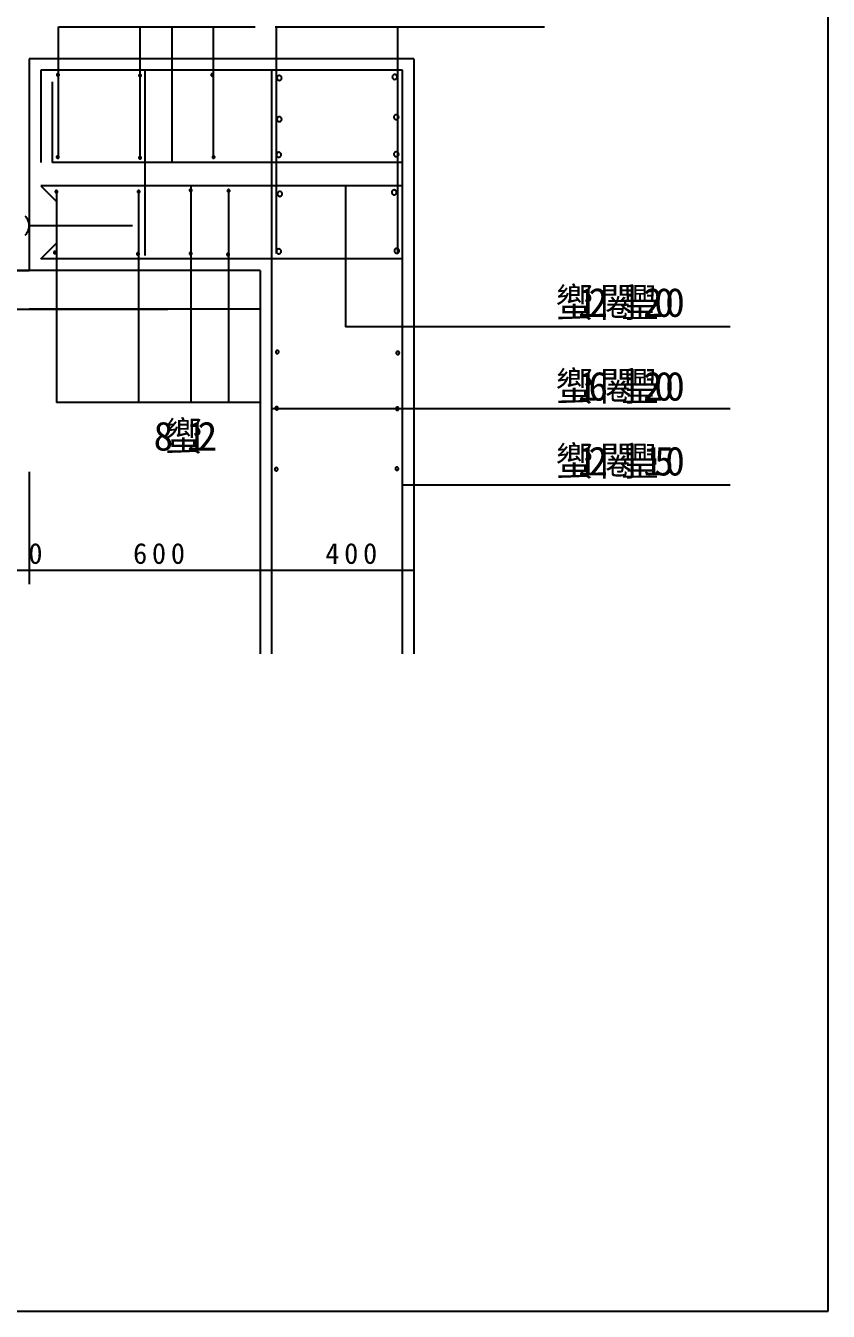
# Model space of a CAD drawing. Header units: metres. Extents: x 0 to 420, y 0 to 297.
# Drawn here: x 304.1 to 420, y 0 to 185.5 of the extents above; entities that cross this region are included whole.
import ezdxf

# ---------------------------------------------------------------- set-up
doc = ezdxf.new("R2010")
doc.units = ezdxf.units.M

msp = doc.modelspace()

# ---------------------------------------------------------------- linework, layer by layer
for p, q in [((420, 0), (420, 297)), ((308.84, 166.66), (308.84, 185.32)), ((308.84, 185.32), (337.25, 185.32)), ((320.65, 166.57), (320.65, 185.32)), ((325.25, 165.94), (325.25, 185.32)), ((331.21, 166.57), (331.21, 185.32)), ((340.11, 185.34), (379, 185.34)), ((340.32, 152.61), (340.32, 185.34)), ((357.86, 152.61), (357.86, 185.34)), ((360.16, 180.74), (304.61, 180.74)), ((304.61, 180.74), (304.61, 150.18)), ((304.61, 180.74), (304.61, 150.18)), ((360.16, 180.74), (360.16, 94.86)), ((358.5, 179.07), (306.28, 179.07)), ((306.28, 179.07), (306.28, 165.74)), ((321.28, 179.07), (321.28, 152.35)), ((339.61, 179.07), (339.61, 94.86)), ((358.5, 94.86), (358.5, 179.07)), ((307.94, 177.4), (307.94, 165.74)), ((358.5, 165.74), (307.94, 165.74)), ((358.5, 162.4), (306.28, 162.4)), ((306.28, 162.4), (308.63, 160.04)), ((308.53, 161.46), (308.53, 131.13)), ((320.37, 161.56), (320.37, 131.13)), ((327.94, 162.55), (327.94, 131.13)), ((333.39, 161.58), (333.39, 131.13)), ((350.29, 162.5), (350.29, 142.03)), ((304.61, 156.66), (319.52, 156.66)), ((306.28, 151.85), (308.63, 154.2)), ((358.5, 151.85), (306.28, 151.85)), ((284.05, 150.18), (304.61, 150.18)), ((337.94, 150.18), (300.72, 150.18)), ((337.94, 150.18), (337.94, 94.86)), ((280.72, 144.62), (324.61, 144.62)), ((337.94, 144.62), (304.61, 144.62)), ((405.84, 142.03), (350.29, 142.03)), ((337.94, 131.13), (308.53, 131.13)), ((339.61, 130.27), (364.13, 130.27)), ((364.07, 130.27), (405.84, 130.27)), ((304.61, 121.13), (304.61, 104.94)), ((304.61, 121.13), (304.61, 104.94)), ((358.52, 119.26), (405.84, 119.26)), ((337.94, 115.01), (337.94, 104.94)), ((337.94, 115.01), (337.94, 104.94)), ((360.17, 114.39), (360.17, 104.94)), ((300.72, 106.94), (304.61, 106.94)), ((304.61, 106.94), (337.94, 106.94)), ((304.61, 106.94), (306.61, 106.94)), ((337.94, 106.94), (360.17, 106.94)), ((0, 0), (420, 0))]:
    msp.add_line(p, q)
for points in [[(308.91, 178.42), (308.91, 178.44), (308.91, 178.45), (308.91, 178.47), (308.9, 178.48), (308.89, 178.5), (308.89, 178.51), (308.88, 178.53), (308.87, 178.54), (308.85, 178.55), (308.84, 178.56), (308.83, 178.57), (308.81, 178.57), (308.8, 178.58), (308.78, 178.58), (308.76, 178.59), (308.75, 178.59), (308.73, 178.59), (308.71, 178.58), (308.7, 178.58), (308.68, 178.57), (308.67, 178.57), (308.65, 178.56), (308.64, 178.55), (308.63, 178.54), (308.62, 178.53), (308.61, 178.51), (308.6, 178.5), (308.59, 178.48), (308.59, 178.47), (308.58, 178.45), (308.58, 178.44), (308.58, 178.42), (308.58, 178.42)], [(308.58, 178.42), (308.58, 178.4), (308.58, 178.39), (308.59, 178.37), (308.59, 178.36), (308.6, 178.34), (308.61, 178.33), (308.62, 178.31), (308.63, 178.3), (308.64, 178.29), (308.65, 178.28), (308.67, 178.27), (308.68, 178.27), (308.7, 178.26), (308.71, 178.26), (308.73, 178.25), (308.75, 178.25), (308.76, 178.25), (308.78, 178.26), (308.8, 178.26), (308.81, 178.27), (308.83, 178.27), (308.84, 178.28), (308.85, 178.29), (308.87, 178.3), (308.88, 178.31), (308.89, 178.33), (308.89, 178.34), (308.9, 178.36), (308.91, 178.37), (308.91, 178.39), (308.91, 178.4), (308.91, 178.42), (308.91, 178.42)], [(320.78, 178.32), (320.78, 178.34), (320.78, 178.35), (320.78, 178.37), (320.77, 178.38), (320.76, 178.4), (320.75, 178.41), (320.74, 178.43), (320.73, 178.44), (320.72, 178.45), (320.71, 178.46), (320.69, 178.47), (320.68, 178.47), (320.66, 178.48), (320.65, 178.48), (320.63, 178.49), (320.62, 178.49), (320.6, 178.49), (320.58, 178.48), (320.57, 178.48), (320.55, 178.47), (320.54, 178.47), (320.52, 178.46), (320.51, 178.45), (320.5, 178.44), (320.49, 178.43), (320.48, 178.41), (320.47, 178.4), (320.46, 178.38), (320.46, 178.37), (320.45, 178.35), (320.45, 178.34), (320.45, 178.32), (320.45, 178.32)], [(320.45, 178.32), (320.45, 178.3), (320.45, 178.29), (320.46, 178.27), (320.46, 178.26), (320.47, 178.24), (320.48, 178.23), (320.49, 178.21), (320.5, 178.2), (320.51, 178.19), (320.52, 178.18), (320.54, 178.17), (320.55, 178.17), (320.57, 178.16), (320.58, 178.16), (320.6, 178.15), (320.62, 178.15), (320.63, 178.15), (320.65, 178.16), (320.66, 178.16), (320.68, 178.17), (320.69, 178.17), (320.71, 178.18), (320.72, 178.19), (320.73, 178.2), (320.74, 178.21), (320.75, 178.23), (320.76, 178.24), (320.77, 178.26), (320.78, 178.27), (320.78, 178.29), (320.78, 178.3), (320.78, 178.32), (320.78, 178.32)], [(331.21, 178.41), (331.21, 178.42), (331.21, 178.44), (331.21, 178.46), (331.2, 178.47), (331.19, 178.49), (331.18, 178.5), (331.17, 178.51), (331.16, 178.53), (331.15, 178.54), (331.14, 178.55), (331.12, 178.56), (331.11, 178.56), (331.09, 178.57), (331.08, 178.57), (331.06, 178.57), (331.05, 178.57), (331.03, 178.57), (331.01, 178.57), (331, 178.57), (330.98, 178.56), (330.97, 178.56), (330.95, 178.55), (330.94, 178.54), (330.93, 178.53), (330.92, 178.51), (330.91, 178.5), (330.9, 178.49), (330.89, 178.47), (330.89, 178.46), (330.88, 178.44), (330.88, 178.42), (330.88, 178.41), (330.88, 178.41)], [(330.88, 178.41), (330.88, 178.39), (330.88, 178.38), (330.89, 178.36), (330.89, 178.34), (330.9, 178.33), (330.91, 178.32), (330.92, 178.3), (330.93, 178.29), (330.94, 178.28), (330.95, 178.27), (330.97, 178.26), (330.98, 178.25), (331, 178.25), (331.01, 178.24), (331.03, 178.24), (331.05, 178.24), (331.06, 178.24), (331.08, 178.24), (331.09, 178.25), (331.11, 178.25), (331.12, 178.26), (331.14, 178.27), (331.15, 178.28), (331.16, 178.29), (331.17, 178.3), (331.18, 178.32), (331.19, 178.33), (331.2, 178.34), (331.21, 178.36), (331.21, 178.38), (331.21, 178.39), (331.21, 178.41), (331.21, 178.41)], [(341.07, 177.96), (341.07, 177.99), (341.06, 178.02), (341.05, 178.06), (341.04, 178.09), (341.03, 178.12), (341.01, 178.15), (340.99, 178.18), (340.97, 178.2), (340.94, 178.23), (340.91, 178.25), (340.89, 178.26), (340.85, 178.28), (340.82, 178.29), (340.79, 178.3), (340.76, 178.3), (340.72, 178.3), (340.69, 178.3), (340.65, 178.3), (340.62, 178.29), (340.59, 178.28), (340.56, 178.26), (340.53, 178.25), (340.5, 178.23), (340.48, 178.2), (340.45, 178.18), (340.43, 178.15), (340.42, 178.12), (340.4, 178.09), (340.39, 178.06), (340.38, 178.02), (340.38, 177.99), (340.37, 177.96), (340.37, 177.96)], [(357.73, 178.11), (357.73, 178.14), (357.73, 178.18), (357.72, 178.21), (357.71, 178.24), (357.69, 178.27), (357.68, 178.3), (357.66, 178.33), (357.63, 178.35), (357.61, 178.38), (357.58, 178.4), (357.55, 178.41), (357.52, 178.43), (357.49, 178.44), (357.46, 178.45), (357.42, 178.45), (357.39, 178.46), (357.35, 178.45), (357.32, 178.45), (357.29, 178.44), (357.25, 178.43), (357.22, 178.41), (357.19, 178.4), (357.17, 178.38), (357.14, 178.35), (357.12, 178.33), (357.1, 178.3), (357.08, 178.27), (357.07, 178.24), (357.06, 178.21), (357.05, 178.18), (357.04, 178.14), (357.04, 178.11), (357.04, 178.11)], [(357.04, 178.11), (357.04, 178.07), (357.05, 178.04), (357.06, 178.01), (357.07, 177.97), (357.08, 177.94), (357.1, 177.91), (357.12, 177.89), (357.14, 177.86), (357.17, 177.84), (357.19, 177.82), (357.22, 177.8), (357.25, 177.79), (357.29, 177.78), (357.32, 177.77), (357.35, 177.76), (357.39, 177.76), (357.42, 177.76), (357.46, 177.77), (357.49, 177.78), (357.52, 177.79), (357.55, 177.8), (357.58, 177.82), (357.61, 177.84), (357.63, 177.86), (357.66, 177.89), (357.68, 177.91), (357.69, 177.94), (357.71, 177.97), (357.72, 178.01), (357.73, 178.04), (357.73, 178.07), (357.73, 178.11), (357.73, 178.11)], [(340.37, 177.96), (340.38, 177.92), (340.38, 177.89), (340.39, 177.86), (340.4, 177.82), (340.42, 177.79), (340.43, 177.76), (340.45, 177.74), (340.48, 177.71), (340.5, 177.69), (340.53, 177.67), (340.56, 177.65), (340.59, 177.64), (340.62, 177.62), (340.65, 177.62), (340.69, 177.61), (340.72, 177.61), (340.76, 177.61), (340.79, 177.62), (340.82, 177.62), (340.85, 177.64), (340.89, 177.65), (340.91, 177.67), (340.94, 177.69), (340.97, 177.71), (340.99, 177.74), (341.01, 177.76), (341.03, 177.79), (341.04, 177.82), (341.05, 177.86), (341.06, 177.89), (341.07, 177.92), (341.07, 177.96), (341.07, 177.96)], [(357.96, 172.31), (357.96, 172.34), (357.95, 172.37), (357.95, 172.41), (357.93, 172.44), (357.92, 172.47), (357.9, 172.5), (357.88, 172.53), (357.86, 172.55), (357.83, 172.57), (357.81, 172.59), (357.78, 172.61), (357.75, 172.63), (357.71, 172.64), (357.68, 172.65), (357.65, 172.65), (357.61, 172.65), (357.58, 172.65), (357.55, 172.65), (357.51, 172.64), (357.48, 172.63), (357.45, 172.61), (357.42, 172.59), (357.39, 172.57), (357.37, 172.55), (357.35, 172.53), (357.33, 172.5), (357.31, 172.47), (357.29, 172.44), (357.28, 172.41), (357.27, 172.37), (357.27, 172.34), (357.27, 172.31), (357.27, 172.31)], [(341.07, 172), (341.07, 172.04), (341.06, 172.07), (341.05, 172.11), (341.04, 172.14), (341.03, 172.17), (341.01, 172.2), (340.99, 172.22), (340.97, 172.25), (340.94, 172.27), (340.91, 172.29), (340.89, 172.31), (340.85, 172.33), (340.82, 172.34), (340.79, 172.35), (340.76, 172.35), (340.72, 172.35), (340.69, 172.35), (340.65, 172.35), (340.62, 172.34), (340.59, 172.33), (340.56, 172.31), (340.53, 172.29), (340.5, 172.27), (340.48, 172.25), (340.45, 172.22), (340.43, 172.2), (340.42, 172.17), (340.4, 172.14), (340.39, 172.11), (340.38, 172.07), (340.38, 172.04), (340.37, 172), (340.37, 172)], [(340.37, 172), (340.38, 171.97), (340.38, 171.94), (340.39, 171.9), (340.4, 171.87), (340.42, 171.84), (340.43, 171.81), (340.45, 171.78), (340.48, 171.76), (340.5, 171.74), (340.53, 171.72), (340.56, 171.7), (340.59, 171.68), (340.62, 171.67), (340.65, 171.66), (340.69, 171.66), (340.72, 171.66), (340.76, 171.66), (340.79, 171.66), (340.82, 171.67), (340.85, 171.68), (340.89, 171.7), (340.91, 171.72), (340.94, 171.74), (340.97, 171.76), (340.99, 171.78), (341.01, 171.81), (341.03, 171.84), (341.04, 171.87), (341.05, 171.9), (341.06, 171.94), (341.07, 171.97), (341.07, 172), (341.07, 172)], [(357.27, 172.31), (357.27, 172.27), (357.27, 172.24), (357.28, 172.21), (357.29, 172.17), (357.31, 172.14), (357.33, 172.11), (357.35, 172.09), (357.37, 172.06), (357.39, 172.04), (357.42, 172.02), (357.45, 172), (357.48, 171.99), (357.51, 171.97), (357.55, 171.97), (357.58, 171.96), (357.61, 171.96), (357.65, 171.96), (357.68, 171.97), (357.71, 171.97), (357.75, 171.99), (357.78, 172), (357.81, 172.02), (357.83, 172.04), (357.86, 172.06), (357.88, 172.09), (357.9, 172.11), (357.92, 172.14), (357.93, 172.17), (357.95, 172.21), (357.95, 172.24), (357.96, 172.27), (357.96, 172.31), (357.96, 172.31)], [(340.99, 166.88), (340.99, 166.91), (340.99, 166.95), (340.98, 166.98), (340.97, 167.01), (340.95, 167.04), (340.93, 167.07), (340.91, 167.1), (340.89, 167.13), (340.87, 167.15), (340.84, 167.17), (340.81, 167.19), (340.78, 167.2), (340.75, 167.21), (340.71, 167.22), (340.68, 167.23), (340.65, 167.23), (340.61, 167.23), (340.58, 167.22), (340.55, 167.21), (340.51, 167.2), (340.48, 167.19), (340.45, 167.17), (340.43, 167.15), (340.4, 167.13), (340.38, 167.1), (340.36, 167.07), (340.34, 167.04), (340.33, 167.01), (340.31, 166.98), (340.31, 166.95), (340.3, 166.91), (340.3, 166.88), (340.3, 166.88)], [(357.96, 166.96), (357.96, 166.99), (357.95, 167.02), (357.95, 167.06), (357.93, 167.09), (357.92, 167.12), (357.9, 167.15), (357.88, 167.18), (357.86, 167.2), (357.83, 167.22), (357.81, 167.24), (357.78, 167.26), (357.75, 167.28), (357.71, 167.29), (357.68, 167.3), (357.65, 167.3), (357.61, 167.3), (357.58, 167.3), (357.55, 167.3), (357.51, 167.29), (357.48, 167.28), (357.45, 167.26), (357.42, 167.24), (357.39, 167.22), (357.37, 167.2), (357.35, 167.18), (357.33, 167.15), (357.31, 167.12), (357.29, 167.09), (357.28, 167.06), (357.27, 167.02), (357.27, 166.99), (357.27, 166.96), (357.27, 166.96)], [(357.27, 166.96), (357.27, 166.92), (357.27, 166.89), (357.28, 166.86), (357.29, 166.82), (357.31, 166.79), (357.33, 166.76), (357.35, 166.74), (357.37, 166.71), (357.39, 166.69), (357.42, 166.67), (357.45, 166.65), (357.48, 166.64), (357.51, 166.62), (357.55, 166.62), (357.58, 166.61), (357.61, 166.61), (357.65, 166.61), (357.68, 166.62), (357.71, 166.62), (357.75, 166.64), (357.78, 166.65), (357.81, 166.67), (357.83, 166.69), (357.86, 166.71), (357.88, 166.74), (357.9, 166.76), (357.92, 166.79), (357.93, 166.82), (357.95, 166.86), (357.95, 166.89), (357.96, 166.92), (357.96, 166.96), (357.96, 166.96)], [(308.9, 166.54), (308.9, 166.56), (308.89, 166.58), (308.89, 166.59), (308.88, 166.61), (308.88, 166.62), (308.87, 166.64), (308.86, 166.65), (308.85, 166.66), (308.84, 166.67), (308.82, 166.68), (308.81, 166.69), (308.79, 166.7), (308.78, 166.7), (308.76, 166.71), (308.75, 166.71), (308.73, 166.71), (308.71, 166.71), (308.7, 166.71), (308.68, 166.7), (308.67, 166.7), (308.65, 166.69), (308.64, 166.68), (308.62, 166.67), (308.61, 166.66), (308.6, 166.65), (308.59, 166.64), (308.58, 166.62), (308.58, 166.61), (308.57, 166.59), (308.57, 166.58), (308.56, 166.56), (308.56, 166.54), (308.56, 166.54)], [(308.56, 166.54), (308.56, 166.53), (308.57, 166.51), (308.57, 166.5), (308.58, 166.48), (308.58, 166.47), (308.59, 166.45), (308.6, 166.44), (308.61, 166.43), (308.62, 166.42), (308.64, 166.41), (308.65, 166.4), (308.67, 166.39), (308.68, 166.39), (308.7, 166.38), (308.71, 166.38), (308.73, 166.38), (308.75, 166.38), (308.76, 166.38), (308.78, 166.39), (308.79, 166.39), (308.81, 166.4), (308.82, 166.41), (308.84, 166.42), (308.85, 166.43), (308.86, 166.44), (308.87, 166.45), (308.88, 166.47), (308.88, 166.48), (308.89, 166.5), (308.89, 166.51), (308.9, 166.53), (308.9, 166.54), (308.9, 166.54)], [(320.78, 166.44), (320.78, 166.46), (320.78, 166.48), (320.78, 166.49), (320.77, 166.51), (320.76, 166.52), (320.75, 166.54), (320.74, 166.55), (320.73, 166.56), (320.72, 166.57), (320.71, 166.58), (320.69, 166.59), (320.68, 166.6), (320.66, 166.6), (320.65, 166.61), (320.63, 166.61), (320.62, 166.61), (320.6, 166.61), (320.58, 166.61), (320.57, 166.6), (320.55, 166.6), (320.54, 166.59), (320.52, 166.58), (320.51, 166.57), (320.5, 166.56), (320.49, 166.55), (320.48, 166.54), (320.47, 166.52), (320.46, 166.51), (320.46, 166.49), (320.45, 166.48), (320.45, 166.46), (320.45, 166.44), (320.45, 166.44)], [(320.45, 166.44), (320.45, 166.43), (320.45, 166.41), (320.46, 166.4), (320.46, 166.38), (320.47, 166.37), (320.48, 166.35), (320.49, 166.34), (320.5, 166.33), (320.51, 166.32), (320.52, 166.31), (320.54, 166.3), (320.55, 166.29), (320.57, 166.28), (320.58, 166.28), (320.6, 166.28), (320.62, 166.28), (320.63, 166.28), (320.65, 166.28), (320.66, 166.28), (320.68, 166.29), (320.69, 166.3), (320.71, 166.31), (320.72, 166.32), (320.73, 166.33), (320.74, 166.34), (320.75, 166.35), (320.76, 166.37), (320.77, 166.38), (320.78, 166.4), (320.78, 166.41), (320.78, 166.43), (320.78, 166.44), (320.78, 166.44)], [(331.39, 166.55), (331.39, 166.56), (331.39, 166.58), (331.38, 166.6), (331.38, 166.61), (331.37, 166.63), (331.36, 166.64), (331.35, 166.65), (331.34, 166.66), (331.33, 166.68), (331.32, 166.69), (331.3, 166.69), (331.29, 166.7), (331.27, 166.71), (331.26, 166.71), (331.24, 166.71), (331.22, 166.71), (331.21, 166.71), (331.19, 166.71), (331.18, 166.71), (331.16, 166.7), (331.15, 166.69), (331.13, 166.69), (331.12, 166.68), (331.11, 166.66), (331.1, 166.65), (331.09, 166.64), (331.08, 166.63), (331.07, 166.61), (331.06, 166.6), (331.06, 166.58), (331.06, 166.56), (331.06, 166.55), (331.06, 166.55)], [(331.06, 166.55), (331.06, 166.53), (331.06, 166.51), (331.06, 166.5), (331.07, 166.48), (331.08, 166.47), (331.09, 166.45), (331.1, 166.44), (331.11, 166.43), (331.12, 166.42), (331.13, 166.41), (331.15, 166.4), (331.16, 166.39), (331.18, 166.39), (331.19, 166.38), (331.21, 166.38), (331.22, 166.38), (331.24, 166.38), (331.26, 166.38), (331.27, 166.39), (331.29, 166.39), (331.3, 166.4), (331.32, 166.41), (331.33, 166.42), (331.34, 166.43), (331.35, 166.44), (331.36, 166.45), (331.37, 166.47), (331.38, 166.48), (331.38, 166.5), (331.39, 166.51), (331.39, 166.53), (331.39, 166.55), (331.39, 166.55)], [(340.3, 166.88), (340.3, 166.85), (340.31, 166.81), (340.31, 166.78), (340.33, 166.75), (340.34, 166.72), (340.36, 166.69), (340.38, 166.66), (340.4, 166.64), (340.43, 166.61), (340.45, 166.59), (340.48, 166.57), (340.51, 166.56), (340.55, 166.55), (340.58, 166.54), (340.61, 166.54), (340.65, 166.53), (340.68, 166.54), (340.71, 166.54), (340.75, 166.55), (340.78, 166.56), (340.81, 166.57), (340.84, 166.59), (340.87, 166.61), (340.89, 166.64), (340.91, 166.66), (340.93, 166.69), (340.95, 166.72), (340.97, 166.75), (340.98, 166.78), (340.99, 166.81), (340.99, 166.85), (340.99, 166.88), (340.99, 166.88)], [(308.7, 161.55), (308.7, 161.57), (308.69, 161.59), (308.69, 161.6), (308.68, 161.62), (308.68, 161.63), (308.67, 161.65), (308.66, 161.66), (308.65, 161.67), (308.64, 161.68), (308.62, 161.69), (308.61, 161.7), (308.59, 161.71), (308.58, 161.71), (308.56, 161.72), (308.55, 161.72), (308.53, 161.72), (308.51, 161.72), (308.5, 161.72), (308.48, 161.71), (308.47, 161.71), (308.45, 161.7), (308.44, 161.69), (308.42, 161.68), (308.41, 161.67), (308.4, 161.66), (308.39, 161.65), (308.38, 161.63), (308.38, 161.62), (308.37, 161.6), (308.37, 161.59), (308.36, 161.57), (308.36, 161.55), (308.36, 161.55)], [(308.36, 161.55), (308.36, 161.54), (308.37, 161.52), (308.37, 161.51), (308.38, 161.49), (308.38, 161.48), (308.39, 161.46), (308.4, 161.45), (308.41, 161.44), (308.42, 161.43), (308.44, 161.42), (308.45, 161.41), (308.47, 161.4), (308.48, 161.4), (308.5, 161.39), (308.51, 161.39), (308.53, 161.39), (308.55, 161.39), (308.56, 161.39), (308.58, 161.4), (308.59, 161.4), (308.61, 161.41), (308.62, 161.42), (308.64, 161.43), (308.65, 161.44), (308.66, 161.45), (308.67, 161.46), (308.68, 161.48), (308.68, 161.49), (308.69, 161.51), (308.69, 161.52), (308.7, 161.54), (308.7, 161.55), (308.7, 161.55)], [(320.58, 161.55), (320.58, 161.57), (320.58, 161.59), (320.58, 161.6), (320.57, 161.62), (320.56, 161.63), (320.55, 161.65), (320.54, 161.66), (320.53, 161.67), (320.52, 161.68), (320.51, 161.69), (320.49, 161.7), (320.48, 161.71), (320.46, 161.71), (320.45, 161.72), (320.43, 161.72), (320.42, 161.72), (320.4, 161.72), (320.38, 161.72), (320.37, 161.71), (320.35, 161.71), (320.34, 161.7), (320.32, 161.69), (320.31, 161.68), (320.3, 161.67), (320.29, 161.66), (320.28, 161.65), (320.27, 161.63), (320.26, 161.62), (320.26, 161.6), (320.25, 161.59), (320.25, 161.57), (320.25, 161.55), (320.25, 161.55)], [(320.25, 161.55), (320.25, 161.54), (320.25, 161.52), (320.26, 161.51), (320.26, 161.49), (320.27, 161.48), (320.28, 161.46), (320.29, 161.45), (320.3, 161.44), (320.31, 161.43), (320.32, 161.42), (320.34, 161.41), (320.35, 161.4), (320.37, 161.4), (320.38, 161.39), (320.4, 161.39), (320.42, 161.39), (320.43, 161.39), (320.45, 161.39), (320.46, 161.4), (320.48, 161.4), (320.49, 161.41), (320.51, 161.42), (320.52, 161.43), (320.53, 161.44), (320.54, 161.45), (320.55, 161.46), (320.56, 161.48), (320.57, 161.49), (320.58, 161.51), (320.58, 161.52), (320.58, 161.54), (320.58, 161.55), (320.58, 161.55)], [(328.1, 161.76), (328.1, 161.78), (328.09, 161.79), (328.09, 161.81), (328.08, 161.82), (328.08, 161.84), (328.07, 161.85), (328.06, 161.87), (328.05, 161.88), (328.04, 161.89), (328.02, 161.9), (328.01, 161.91), (327.99, 161.91), (327.98, 161.92), (327.96, 161.92), (327.95, 161.93), (327.93, 161.93), (327.91, 161.93), (327.9, 161.92), (327.88, 161.92), (327.87, 161.91), (327.85, 161.91), (327.84, 161.9), (327.82, 161.89), (327.81, 161.88), (327.8, 161.87), (327.79, 161.85), (327.78, 161.84), (327.78, 161.82), (327.77, 161.81), (327.77, 161.79), (327.76, 161.78), (327.76, 161.76), (327.76, 161.76)], [(327.76, 161.76), (327.76, 161.74), (327.77, 161.73), (327.77, 161.71), (327.78, 161.7), (327.78, 161.68), (327.79, 161.67), (327.8, 161.65), (327.81, 161.64), (327.82, 161.63), (327.84, 161.62), (327.85, 161.61), (327.87, 161.61), (327.88, 161.6), (327.9, 161.6), (327.91, 161.59), (327.93, 161.59), (327.95, 161.59), (327.96, 161.6), (327.98, 161.6), (327.99, 161.61), (328.01, 161.61), (328.02, 161.62), (328.04, 161.63), (328.05, 161.64), (328.06, 161.65), (328.07, 161.67), (328.08, 161.68), (328.08, 161.7), (328.09, 161.71), (328.09, 161.73), (328.1, 161.74), (328.1, 161.76), (328.1, 161.76)], [(333.56, 161.69), (333.56, 161.7), (333.56, 161.72), (333.55, 161.73), (333.55, 161.75), (333.54, 161.76), (333.53, 161.78), (333.52, 161.79), (333.51, 161.8), (333.5, 161.81), (333.49, 161.82), (333.47, 161.83), (333.46, 161.84), (333.44, 161.84), (333.43, 161.85), (333.41, 161.85), (333.4, 161.85), (333.38, 161.85), (333.36, 161.85), (333.35, 161.84), (333.33, 161.84), (333.32, 161.83), (333.3, 161.82), (333.29, 161.81), (333.28, 161.8), (333.27, 161.79), (333.26, 161.78), (333.25, 161.76), (333.24, 161.75), (333.24, 161.73), (333.23, 161.72), (333.23, 161.7), (333.23, 161.69), (333.23, 161.69)], [(333.23, 161.69), (333.23, 161.67), (333.23, 161.65), (333.24, 161.64), (333.24, 161.62), (333.25, 161.61), (333.26, 161.59), (333.27, 161.58), (333.28, 161.57), (333.29, 161.56), (333.3, 161.55), (333.32, 161.54), (333.33, 161.53), (333.35, 161.53), (333.36, 161.52), (333.38, 161.52), (333.4, 161.52), (333.41, 161.52), (333.43, 161.52), (333.44, 161.53), (333.46, 161.53), (333.47, 161.54), (333.49, 161.55), (333.5, 161.56), (333.51, 161.57), (333.52, 161.58), (333.53, 161.59), (333.54, 161.61), (333.55, 161.62), (333.55, 161.64), (333.56, 161.65), (333.56, 161.67), (333.56, 161.69), (333.56, 161.69)], [(341.14, 161.23), (341.14, 161.26), (341.14, 161.3), (341.13, 161.33), (341.12, 161.36), (341.1, 161.39), (341.09, 161.42), (341.07, 161.45), (341.04, 161.48), (341.02, 161.5), (340.99, 161.52), (340.96, 161.54), (340.93, 161.55), (340.9, 161.56), (340.86, 161.57), (340.83, 161.58), (340.8, 161.58), (340.76, 161.58), (340.73, 161.57), (340.7, 161.56), (340.66, 161.55), (340.63, 161.54), (340.6, 161.52), (340.58, 161.5), (340.55, 161.48), (340.53, 161.45), (340.51, 161.42), (340.49, 161.39), (340.48, 161.36), (340.46, 161.33), (340.46, 161.3), (340.45, 161.26), (340.45, 161.23), (340.45, 161.23)], [(357.66, 161.46), (357.66, 161.49), (357.65, 161.52), (357.64, 161.56), (357.63, 161.59), (357.62, 161.62), (357.6, 161.65), (357.58, 161.68), (357.56, 161.7), (357.53, 161.72), (357.51, 161.74), (357.48, 161.76), (357.45, 161.78), (357.41, 161.79), (357.38, 161.8), (357.35, 161.8), (357.31, 161.8), (357.28, 161.8), (357.24, 161.8), (357.21, 161.79), (357.18, 161.78), (357.15, 161.76), (357.12, 161.74), (357.09, 161.72), (357.07, 161.7), (357.04, 161.68), (357.02, 161.65), (357.01, 161.62), (356.99, 161.59), (356.98, 161.56), (356.97, 161.52), (356.97, 161.49), (356.96, 161.46), (356.96, 161.46)], [(356.96, 161.46), (356.97, 161.42), (356.97, 161.39), (356.98, 161.35), (356.99, 161.32), (357.01, 161.29), (357.02, 161.26), (357.04, 161.24), (357.07, 161.21), (357.09, 161.19), (357.12, 161.17), (357.15, 161.15), (357.18, 161.13), (357.21, 161.12), (357.24, 161.12), (357.28, 161.11), (357.31, 161.11), (357.35, 161.11), (357.38, 161.12), (357.41, 161.12), (357.45, 161.13), (357.48, 161.15), (357.51, 161.17), (357.53, 161.19), (357.56, 161.21), (357.58, 161.24), (357.6, 161.26), (357.62, 161.29), (357.63, 161.32), (357.64, 161.35), (357.65, 161.39), (357.66, 161.42), (357.66, 161.46), (357.66, 161.46)], [(340.45, 161.23), (340.45, 161.2), (340.46, 161.16), (340.46, 161.13), (340.48, 161.1), (340.49, 161.07), (340.51, 161.04), (340.53, 161.01), (340.55, 160.98), (340.58, 160.96), (340.6, 160.94), (340.63, 160.92), (340.66, 160.91), (340.7, 160.9), (340.73, 160.89), (340.76, 160.88), (340.8, 160.88), (340.83, 160.88), (340.86, 160.89), (340.9, 160.9), (340.93, 160.91), (340.96, 160.92), (340.99, 160.94), (341.02, 160.96), (341.04, 160.98), (341.07, 161.01), (341.09, 161.04), (341.1, 161.07), (341.12, 161.1), (341.13, 161.13), (341.14, 161.16), (341.14, 161.2), (341.14, 161.23), (341.14, 161.23)], [(304.61, 156.66), (304.6, 156.86), (304.57, 157.04), (304.52, 157.23), (304.46, 157.41), (304.38, 157.58), (304.28, 157.75), (304.17, 157.9), (304.04, 158.04)], [(304.04, 155.29), (304.17, 155.43), (304.28, 155.58), (304.38, 155.75), (304.46, 155.92), (304.52, 156.1), (304.57, 156.29), (304.6, 156.47), (304.61, 156.66)], [(308.5, 152.77), (308.5, 152.79), (308.49, 152.81), (308.49, 152.82), (308.48, 152.84), (308.48, 152.85), (308.47, 152.87), (308.46, 152.88), (308.45, 152.89), (308.44, 152.9), (308.42, 152.91), (308.41, 152.92), (308.39, 152.93), (308.38, 152.93), (308.36, 152.94), (308.35, 152.94), (308.33, 152.94), (308.31, 152.94), (308.3, 152.94), (308.28, 152.93), (308.27, 152.93), (308.25, 152.92), (308.24, 152.91), (308.22, 152.9), (308.21, 152.89), (308.2, 152.88), (308.19, 152.87), (308.18, 152.85), (308.18, 152.84), (308.17, 152.82), (308.17, 152.81), (308.16, 152.79), (308.16, 152.77), (308.16, 152.77)], [(308.16, 152.77), (308.16, 152.76), (308.17, 152.74), (308.17, 152.72), (308.18, 152.71), (308.18, 152.69), (308.19, 152.68), (308.2, 152.67), (308.21, 152.65), (308.22, 152.64), (308.24, 152.63), (308.25, 152.63), (308.27, 152.62), (308.28, 152.61), (308.3, 152.61), (308.31, 152.61), (308.33, 152.61), (308.35, 152.61), (308.36, 152.61), (308.38, 152.61), (308.39, 152.62), (308.41, 152.63), (308.42, 152.63), (308.44, 152.64), (308.45, 152.65), (308.46, 152.67), (308.47, 152.68), (308.48, 152.69), (308.48, 152.71), (308.49, 152.72), (308.49, 152.74), (308.5, 152.76), (308.5, 152.77), (308.5, 152.77)], [(320.48, 152.57), (320.48, 152.59), (320.48, 152.61), (320.48, 152.62), (320.47, 152.64), (320.46, 152.65), (320.45, 152.67), (320.44, 152.68), (320.43, 152.69), (320.42, 152.7), (320.41, 152.71), (320.39, 152.72), (320.38, 152.73), (320.36, 152.73), (320.35, 152.74), (320.33, 152.74), (320.32, 152.74), (320.3, 152.74), (320.28, 152.74), (320.27, 152.73), (320.25, 152.73), (320.24, 152.72), (320.22, 152.71), (320.21, 152.7), (320.2, 152.69), (320.19, 152.68), (320.18, 152.67), (320.17, 152.65), (320.16, 152.64), (320.16, 152.62), (320.15, 152.61), (320.15, 152.59), (320.15, 152.57), (320.15, 152.57)], [(320.15, 152.57), (320.15, 152.56), (320.15, 152.54), (320.16, 152.52), (320.16, 152.51), (320.17, 152.49), (320.18, 152.48), (320.19, 152.47), (320.2, 152.46), (320.21, 152.44), (320.22, 152.43), (320.24, 152.43), (320.25, 152.42), (320.27, 152.41), (320.28, 152.41), (320.3, 152.41), (320.32, 152.41), (320.33, 152.41), (320.35, 152.41), (320.36, 152.41), (320.38, 152.42), (320.39, 152.43), (320.41, 152.43), (320.42, 152.44), (320.43, 152.46), (320.44, 152.47), (320.45, 152.48), (320.46, 152.49), (320.47, 152.51), (320.48, 152.52), (320.48, 152.54), (320.48, 152.56), (320.48, 152.57), (320.48, 152.57)], [(328.1, 152.64), (328.1, 152.65), (328.09, 152.67), (328.09, 152.68), (328.08, 152.7), (328.08, 152.71), (328.07, 152.73), (328.06, 152.74), (328.05, 152.75), (328.04, 152.76), (328.02, 152.77), (328.01, 152.78), (327.99, 152.79), (327.98, 152.79), (327.96, 152.8), (327.95, 152.8), (327.93, 152.8), (327.91, 152.8), (327.9, 152.8), (327.88, 152.79), (327.87, 152.79), (327.85, 152.78), (327.84, 152.77), (327.82, 152.76), (327.81, 152.75), (327.8, 152.74), (327.79, 152.73), (327.78, 152.71), (327.78, 152.7), (327.77, 152.68), (327.77, 152.67), (327.76, 152.65), (327.76, 152.64), (327.76, 152.64)], [(327.76, 152.64), (327.76, 152.62), (327.77, 152.6), (327.77, 152.59), (327.78, 152.57), (327.78, 152.56), (327.79, 152.54), (327.8, 152.53), (327.81, 152.52), (327.82, 152.51), (327.84, 152.5), (327.85, 152.49), (327.87, 152.48), (327.88, 152.48), (327.9, 152.47), (327.91, 152.47), (327.93, 152.47), (327.95, 152.47), (327.96, 152.47), (327.98, 152.48), (327.99, 152.48), (328.01, 152.49), (328.02, 152.5), (328.04, 152.51), (328.05, 152.52), (328.06, 152.53), (328.07, 152.54), (328.08, 152.56), (328.08, 152.57), (328.09, 152.59), (328.09, 152.6), (328.1, 152.62), (328.1, 152.64), (328.1, 152.64)], [(333.49, 152.49), (333.49, 152.5), (333.48, 152.52), (333.48, 152.53), (333.47, 152.55), (333.47, 152.56), (333.46, 152.58), (333.45, 152.59), (333.44, 152.6), (333.43, 152.61), (333.41, 152.62), (333.4, 152.63), (333.38, 152.64), (333.37, 152.65), (333.35, 152.65), (333.34, 152.65), (333.32, 152.65), (333.3, 152.65), (333.29, 152.65), (333.27, 152.65), (333.26, 152.64), (333.24, 152.63), (333.23, 152.62), (333.21, 152.61), (333.2, 152.6), (333.19, 152.59), (333.18, 152.58), (333.17, 152.56), (333.17, 152.55), (333.16, 152.53), (333.16, 152.52), (333.15, 152.5), (333.15, 152.49), (333.15, 152.49)], [(333.15, 152.49), (333.15, 152.47), (333.16, 152.45), (333.16, 152.44), (333.17, 152.42), (333.17, 152.41), (333.18, 152.39), (333.19, 152.38), (333.2, 152.37), (333.21, 152.36), (333.23, 152.35), (333.24, 152.34), (333.26, 152.33), (333.27, 152.33), (333.29, 152.32), (333.3, 152.32), (333.32, 152.32), (333.34, 152.32), (333.35, 152.32), (333.37, 152.33), (333.38, 152.33), (333.4, 152.34), (333.41, 152.35), (333.43, 152.36), (333.44, 152.37), (333.45, 152.38), (333.46, 152.39), (333.47, 152.41), (333.47, 152.42), (333.48, 152.44), (333.48, 152.45), (333.49, 152.47), (333.49, 152.49), (333.49, 152.49)], [(340.99, 152.94), (340.99, 152.98), (340.99, 153.01), (340.98, 153.04), (340.97, 153.07), (340.95, 153.11), (340.93, 153.13), (340.91, 153.16), (340.89, 153.19), (340.87, 153.21), (340.84, 153.23), (340.81, 153.25), (340.78, 153.26), (340.75, 153.27), (340.71, 153.28), (340.68, 153.29), (340.65, 153.29), (340.61, 153.29), (340.58, 153.28), (340.55, 153.27), (340.51, 153.26), (340.48, 153.25), (340.45, 153.23), (340.43, 153.21), (340.4, 153.19), (340.38, 153.16), (340.36, 153.13), (340.34, 153.11), (340.33, 153.07), (340.31, 153.04), (340.31, 153.01), (340.3, 152.98), (340.3, 152.94), (340.3, 152.94)], [(340.3, 152.94), (340.3, 152.91), (340.31, 152.87), (340.31, 152.84), (340.33, 152.81), (340.34, 152.78), (340.36, 152.75), (340.38, 152.72), (340.4, 152.7), (340.43, 152.67), (340.45, 152.65), (340.48, 152.64), (340.51, 152.62), (340.55, 152.61), (340.58, 152.6), (340.61, 152.6), (340.65, 152.59), (340.68, 152.6), (340.71, 152.6), (340.75, 152.61), (340.78, 152.62), (340.81, 152.64), (340.84, 152.65), (340.87, 152.67), (340.89, 152.7), (340.91, 152.72), (340.93, 152.75), (340.95, 152.78), (340.97, 152.81), (340.98, 152.84), (340.99, 152.87), (340.99, 152.91), (340.99, 152.94), (340.99, 152.94)], [(358.04, 153.02), (358.03, 153.05), (358.03, 153.08), (358.02, 153.12), (358.01, 153.15), (358, 153.18), (357.98, 153.21), (357.96, 153.24), (357.93, 153.26), (357.91, 153.29), (357.88, 153.31), (357.85, 153.32), (357.82, 153.34), (357.79, 153.35), (357.76, 153.36), (357.72, 153.36), (357.69, 153.36), (357.66, 153.36), (357.62, 153.36), (357.59, 153.35), (357.56, 153.34), (357.53, 153.32), (357.5, 153.31), (357.47, 153.29), (357.44, 153.26), (357.42, 153.24), (357.4, 153.21), (357.38, 153.18), (357.37, 153.15), (357.36, 153.12), (357.35, 153.08), (357.34, 153.05), (357.34, 153.02), (357.34, 153.02)], [(357.34, 153.02), (357.34, 152.98), (357.35, 152.95), (357.36, 152.92), (357.37, 152.88), (357.38, 152.85), (357.4, 152.82), (357.42, 152.8), (357.44, 152.77), (357.47, 152.75), (357.5, 152.73), (357.53, 152.71), (357.56, 152.7), (357.59, 152.68), (357.62, 152.68), (357.66, 152.67), (357.69, 152.67), (357.72, 152.67), (357.76, 152.68), (357.79, 152.68), (357.82, 152.7), (357.85, 152.71), (357.88, 152.73), (357.91, 152.75), (357.93, 152.77), (357.96, 152.8), (357.98, 152.82), (358, 152.85), (358.01, 152.88), (358.02, 152.92), (358.03, 152.95), (358.03, 152.98), (358.04, 153.02), (358.04, 153.02)], [(340.65, 138.42), (340.65, 138.45), (340.64, 138.47), (340.64, 138.49), (340.63, 138.51), (340.62, 138.53), (340.61, 138.55), (340.6, 138.57), (340.58, 138.58), (340.57, 138.6), (340.55, 138.61), (340.53, 138.62), (340.51, 138.63), (340.49, 138.64), (340.47, 138.64), (340.45, 138.65), (340.42, 138.65), (340.4, 138.65), (340.38, 138.64), (340.36, 138.64), (340.34, 138.63), (340.32, 138.62), (340.3, 138.61), (340.28, 138.6), (340.27, 138.58), (340.25, 138.57), (340.24, 138.55), (340.23, 138.53), (340.22, 138.51), (340.21, 138.49), (340.21, 138.47), (340.2, 138.45), (340.2, 138.42), (340.2, 138.42)], [(340.2, 138.42), (340.2, 138.4), (340.21, 138.38), (340.21, 138.36), (340.22, 138.34), (340.23, 138.32), (340.24, 138.3), (340.25, 138.28), (340.27, 138.27), (340.28, 138.25), (340.3, 138.24), (340.32, 138.23), (340.34, 138.22), (340.36, 138.21), (340.38, 138.21), (340.4, 138.2), (340.42, 138.2), (340.45, 138.2), (340.47, 138.21), (340.49, 138.21), (340.51, 138.22), (340.53, 138.23), (340.55, 138.24), (340.57, 138.25), (340.58, 138.27), (340.6, 138.28), (340.61, 138.3), (340.62, 138.32), (340.63, 138.34), (340.64, 138.36), (340.64, 138.38), (340.65, 138.4), (340.65, 138.42), (340.65, 138.42)], [(358.06, 138.29), (358.06, 138.31), (358.05, 138.33), (358.05, 138.35), (358.04, 138.37), (358.03, 138.39), (358.02, 138.41), (358.01, 138.43), (357.99, 138.45), (357.98, 138.46), (357.96, 138.47), (357.94, 138.48), (357.92, 138.49), (357.9, 138.5), (357.88, 138.51), (357.86, 138.51), (357.84, 138.51), (357.81, 138.51), (357.79, 138.51), (357.77, 138.5), (357.75, 138.49), (357.73, 138.48), (357.71, 138.47), (357.69, 138.46), (357.68, 138.45), (357.66, 138.43), (357.65, 138.41), (357.64, 138.39), (357.63, 138.37), (357.62, 138.35), (357.62, 138.33), (357.61, 138.31), (357.61, 138.29), (357.61, 138.29)], [(357.61, 138.29), (357.61, 138.27), (357.62, 138.24), (357.62, 138.22), (357.63, 138.2), (357.64, 138.18), (357.65, 138.16), (357.66, 138.15), (357.68, 138.13), (357.69, 138.12), (357.71, 138.1), (357.73, 138.09), (357.75, 138.08), (357.77, 138.08), (357.79, 138.07), (357.81, 138.07), (357.84, 138.07), (357.86, 138.07), (357.88, 138.07), (357.9, 138.08), (357.92, 138.08), (357.94, 138.09), (357.96, 138.1), (357.98, 138.12), (357.99, 138.13), (358.01, 138.15), (358.02, 138.16), (358.03, 138.18), (358.04, 138.2), (358.05, 138.22), (358.05, 138.24), (358.06, 138.27), (358.06, 138.29), (358.06, 138.29)], [(340.58, 130.31), (340.58, 130.33), (340.57, 130.35), (340.57, 130.37), (340.56, 130.39), (340.55, 130.41), (340.54, 130.43), (340.53, 130.45), (340.51, 130.46), (340.5, 130.48), (340.48, 130.49), (340.46, 130.5), (340.44, 130.51), (340.42, 130.52), (340.4, 130.52), (340.38, 130.53), (340.36, 130.53), (340.33, 130.53), (340.31, 130.52), (340.29, 130.52), (340.27, 130.51), (340.25, 130.5), (340.23, 130.49), (340.22, 130.48), (340.2, 130.46), (340.18, 130.45), (340.17, 130.43), (340.16, 130.41), (340.15, 130.39), (340.14, 130.37), (340.14, 130.35), (340.14, 130.33), (340.13, 130.31), (340.13, 130.31)], [(340.13, 130.31), (340.14, 130.28), (340.14, 130.26), (340.14, 130.24), (340.15, 130.22), (340.16, 130.2), (340.17, 130.18), (340.18, 130.17), (340.2, 130.15), (340.22, 130.13), (340.23, 130.12), (340.25, 130.11), (340.27, 130.1), (340.29, 130.09), (340.31, 130.09), (340.33, 130.09), (340.36, 130.08), (340.38, 130.09), (340.4, 130.09), (340.42, 130.09), (340.44, 130.1), (340.46, 130.11), (340.48, 130.12), (340.5, 130.13), (340.51, 130.15), (340.53, 130.17), (340.54, 130.18), (340.55, 130.2), (340.56, 130.22), (340.57, 130.24), (340.57, 130.26), (340.58, 130.28), (340.58, 130.31), (340.58, 130.31)], [(357.99, 130.24), (357.99, 130.26), (357.99, 130.28), (357.98, 130.3), (357.97, 130.32), (357.96, 130.34), (357.95, 130.36), (357.94, 130.38), (357.92, 130.4), (357.91, 130.41), (357.89, 130.42), (357.87, 130.43), (357.85, 130.44), (357.83, 130.45), (357.81, 130.46), (357.79, 130.46), (357.77, 130.46), (357.75, 130.46), (357.72, 130.46), (357.7, 130.45), (357.68, 130.44), (357.66, 130.43), (357.64, 130.42), (357.63, 130.41), (357.61, 130.4), (357.6, 130.38), (357.58, 130.36), (357.57, 130.34), (357.56, 130.32), (357.55, 130.3), (357.55, 130.28), (357.55, 130.26), (357.55, 130.24), (357.55, 130.24)], [(357.55, 130.24), (357.55, 130.22), (357.55, 130.19), (357.55, 130.17), (357.56, 130.15), (357.57, 130.13), (357.58, 130.11), (357.6, 130.1), (357.61, 130.08), (357.63, 130.07), (357.64, 130.05), (357.66, 130.04), (357.68, 130.03), (357.7, 130.03), (357.72, 130.02), (357.75, 130.02), (357.77, 130.02), (357.79, 130.02), (357.81, 130.02), (357.83, 130.03), (357.85, 130.03), (357.87, 130.04), (357.89, 130.05), (357.91, 130.07), (357.92, 130.08), (357.94, 130.1), (357.95, 130.11), (357.96, 130.13), (357.97, 130.15), (357.98, 130.17), (357.99, 130.19), (357.99, 130.22), (357.99, 130.24), (357.99, 130.24)], [(340.51, 121.51), (340.51, 121.53), (340.51, 121.55), (340.5, 121.57), (340.49, 121.59), (340.48, 121.61), (340.47, 121.63), (340.46, 121.65), (340.45, 121.66), (340.43, 121.68), (340.41, 121.69), (340.39, 121.7), (340.37, 121.71), (340.35, 121.72), (340.33, 121.72), (340.31, 121.73), (340.29, 121.73), (340.27, 121.73), (340.24, 121.72), (340.22, 121.72), (340.2, 121.71), (340.18, 121.7), (340.16, 121.69), (340.15, 121.68), (340.13, 121.66), (340.12, 121.65), (340.1, 121.63), (340.09, 121.61), (340.08, 121.59), (340.08, 121.57), (340.07, 121.55), (340.07, 121.53), (340.07, 121.51), (340.07, 121.51)], [(340.07, 121.51), (340.07, 121.48), (340.07, 121.46), (340.08, 121.44), (340.08, 121.42), (340.09, 121.4), (340.1, 121.38), (340.12, 121.36), (340.13, 121.35), (340.15, 121.33), (340.16, 121.32), (340.18, 121.31), (340.2, 121.3), (340.22, 121.29), (340.24, 121.29), (340.27, 121.28), (340.29, 121.28), (340.31, 121.28), (340.33, 121.29), (340.35, 121.29), (340.37, 121.3), (340.39, 121.31), (340.41, 121.32), (340.43, 121.33), (340.45, 121.35), (340.46, 121.36), (340.47, 121.38), (340.48, 121.4), (340.49, 121.42), (340.5, 121.44), (340.51, 121.46), (340.51, 121.48), (340.51, 121.51), (340.51, 121.51)], [(357.92, 121.57), (357.92, 121.6), (357.92, 121.62), (357.91, 121.64), (357.9, 121.66), (357.9, 121.68), (357.88, 121.7), (357.87, 121.71), (357.86, 121.73), (357.84, 121.75), (357.82, 121.76), (357.8, 121.77), (357.78, 121.78), (357.76, 121.79), (357.74, 121.79), (357.72, 121.79), (357.7, 121.8), (357.68, 121.79), (357.66, 121.79), (357.63, 121.79), (357.61, 121.78), (357.59, 121.77), (357.58, 121.76), (357.56, 121.75), (357.54, 121.73), (357.53, 121.71), (357.51, 121.7), (357.5, 121.68), (357.49, 121.66), (357.49, 121.64), (357.48, 121.62), (357.48, 121.6), (357.48, 121.57), (357.48, 121.57)], [(357.48, 121.57), (357.48, 121.55), (357.48, 121.53), (357.49, 121.51), (357.49, 121.49), (357.5, 121.47), (357.51, 121.45), (357.53, 121.43), (357.54, 121.42), (357.56, 121.4), (357.58, 121.39), (357.59, 121.38), (357.61, 121.37), (357.63, 121.36), (357.66, 121.36), (357.68, 121.35), (357.7, 121.35), (357.72, 121.35), (357.74, 121.36), (357.76, 121.36), (357.78, 121.37), (357.8, 121.38), (357.82, 121.39), (357.84, 121.4), (357.86, 121.42), (357.87, 121.43), (357.88, 121.45), (357.9, 121.47), (357.9, 121.49), (357.91, 121.51), (357.92, 121.53), (357.92, 121.55), (357.92, 121.57), (357.92, 121.57)]]:
    msp.add_lwpolyline(points)

# ---------------------------------------------------------------- texts
for s, height, p in [('蠁', 4.17, (380.6, 143.49)), ('1', 4.17, (383.77, 143.49)), ('2', 4.17, (385.35, 143.49)), ('闂', 4.17, (386.94, 143.49)), ('璺', 4.17, (390.11, 143.49)), ('2', 4.17, (393.28, 143.49)), ('0', 4.17, (394.86, 143.49)), ('0', 4.17, (396.45, 143.49)), ('蠁', 4.17, (380.6, 131.4)), ('1', 4.17, (383.77, 131.4)), ('6', 4.17, (385.35, 131.4)), ('闂', 4.17, (386.94, 131.4)), ('璺', 4.17, (390.11, 131.4)), ('2', 4.17, (393.28, 131.4)), ('0', 4.17, (394.86, 131.4)), ('0', 4.17, (396.45, 131.4)), ('8', 4.17, (322.57, 124.2)), ('蠁', 4.17, (324.15, 124.2)), ('1', 4.17, (327.33, 124.2)), ('2', 4.17, (328.91, 124.2)), ('蠁', 4.17, (380.6, 120.6)), ('1', 4.17, (383.77, 120.6)), ('2', 4.17, (385.35, 120.6)), ('闂', 4.17, (386.94, 120.6)), ('璺', 4.17, (390.11, 120.6)), ('1', 4.17, (393.28, 120.6)), ('5', 4.17, (394.86, 120.6)), ('0', 4.17, (396.45, 120.6)), ('0', 3, (304.49, 107.85)), ('6', 3, (319.61, 107.85)), ('0', 3, (322.33, 107.85)), ('0', 3, (325.06, 107.85)), ('4', 3, (347.37, 107.85)), ('0', 3, (350.09, 107.85)), ('0', 3, (352.82, 107.85))]:
    msp.add_text(s, height=height).set_placement(p)

doc.saveas('drawing.dxf')
